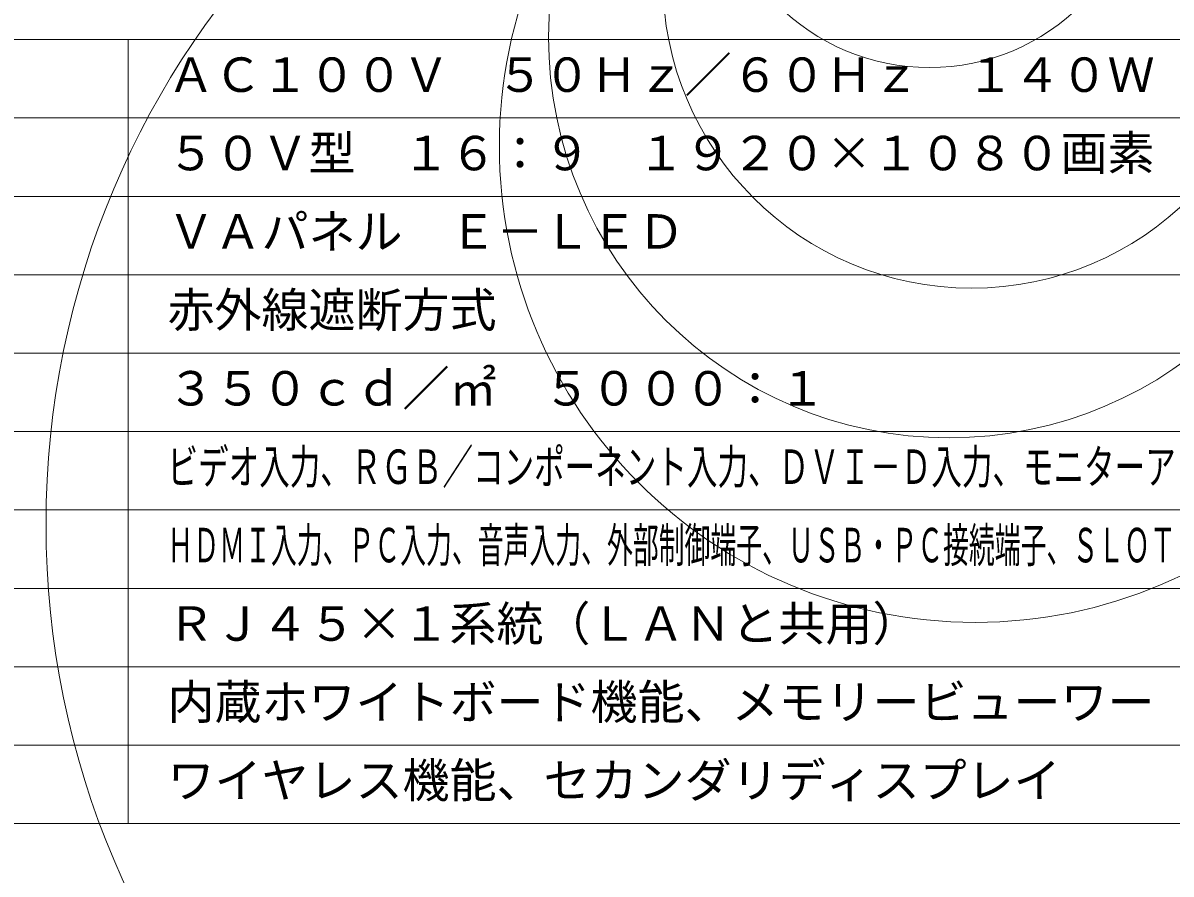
# Model space of a CAD drawing. Units: millimetres, scale not verified. Extents: x -276325 to 276295, y -191 to 552638.
# Drawn here: x -29.2 to 44, y -59.7 to -5.4 of the extents above; entities that cross this region are included whole.
import ezdxf
from ezdxf.enums import TextEntityAlignment as Align

# ---------------------------------------------------------------- set-up
doc = ezdxf.new("R2010")
doc.units = ezdxf.units.MM
doc.header["$LTSCALE"] = 0.125
doc.layers.add('0-2_MOJI1', color=7, linetype='Continuous')
doc.layers.add('0-3_WAKU', color=1, linetype='Continuous', lineweight=18)
doc.layers.add('0-6_GAIKEI', color=1, linetype='Continuous', lineweight=18)
doc.styles.add('ＭＳ ゴシック', font='')
doc.styles.get('ＭＳ ゴシック').set_extended_font_data('MS Gothic')

msp = doc.modelspace()

# ---------------------------------------------------------------- linework, layer by layer
at = {"layer": '0-3_WAKU', "color": 4}
for p, q in [((-62.4976, -6.5023), (62.5024, -6.5023)), ((-22.4976, -56.5023), (-22.4976, -6.5023)), ((-62.4976, -56.5023), (62.5024, -56.5023))]:
    msp.add_line(p, q, dxfattribs=at)
at = {"layer": '0-3_WAKU'}
for p, q in [((62.5024, -11.5023), (-62.4976, -11.5023)), ((62.5024, -16.5023), (-62.4976, -16.5023)), ((62.5024, -21.5023), (-62.4976, -21.5023)), ((-62.4976, -26.5023), (62.5024, -26.5023)), ((-62.4976, -31.5023), (62.5024, -31.5023)), ((-62.4976, -36.5023), (62.5024, -36.5023)), ((-62.4976, -41.5023), (62.5024, -41.5023)), ((-62.4976, -46.5023), (62.5024, -46.5023)), ((-62.4976, -51.5023), (62.5024, -51.5023))]:
    msp.add_line(p, q, dxfattribs=at)
at = {"layer": '0-6_GAIKEI'}
for centre, radius in [((29.8722, -6.3411), 25.556), ((28.6212, 5.429), 13.7196), ((31.5449, -13.3013), 30.366), ((31.3155, -2.648), 19.7102)]:
    msp.add_circle(centre, radius, dxfattribs=at)
at = {"layer": '0-6_GAIKEI', "color": 7}
for centre, radius in [((32.1908, -86.7326), 104.5061), ((27.1842, -37.413), 54.9331)]:
    msp.add_circle(centre, radius, dxfattribs=at)

# ---------------------------------------------------------------- texts
at = {"layer": '0-2_MOJI1', "style": 'ＭＳ ゴシック'}
for s, p in [('ＡＣ１００Ｖ\u3000５０Ｈｚ／６０Ｈｚ\u3000１４０Ｗ', (-19.9976, -10.5023)), ('５０Ｖ型\u3000１６：９\u3000１９２０×１０８０画素', (-19.9976, -15.5023)), ('ＶＡパネル\u3000Ｅ－ＬＥＤ', (-19.9976, -20.5023)), ('赤外線遮断方式', (-19.9976, -25.5023)), ('３５０ｃｄ／㎡\u3000５０００：１', (-19.9976, -30.5023)), ('ＲＪ４５×１系統（ＬＡＮと共用）', (-19.9976, -45.5023)), ('内蔵ホワイトボード機能、メモリービューワー', (-19.9976, -50.5023)), ('ワイヤレス機能、セカンダリディスプレイ', (-19.9976, -55.5023))]:
    msp.add_text(s, height=2.199, dxfattribs=at).set_placement(p, align=Align.BOTTOM_LEFT)
for s, width, p in [('ビデオ入力、ＲＧＢ／コンポーネント入力、ＤＶＩ－Ｄ入力、モニターアウト', 0.65, (-19.9976, -35.5023)), ('ＨＤＭＩ入力、ＰＣ入力、音声入力、外部制御端子、ＵＳＢ・ＰＣ接続端子、ＳＬＯＴ２．０', 0.55, (-19.9976, -40.5023))]:
    msp.add_text(s, height=2.199, dxfattribs=dict(at, width=width)).set_placement(p, align=Align.BOTTOM_LEFT)

doc.saveas('drawing.dxf')
